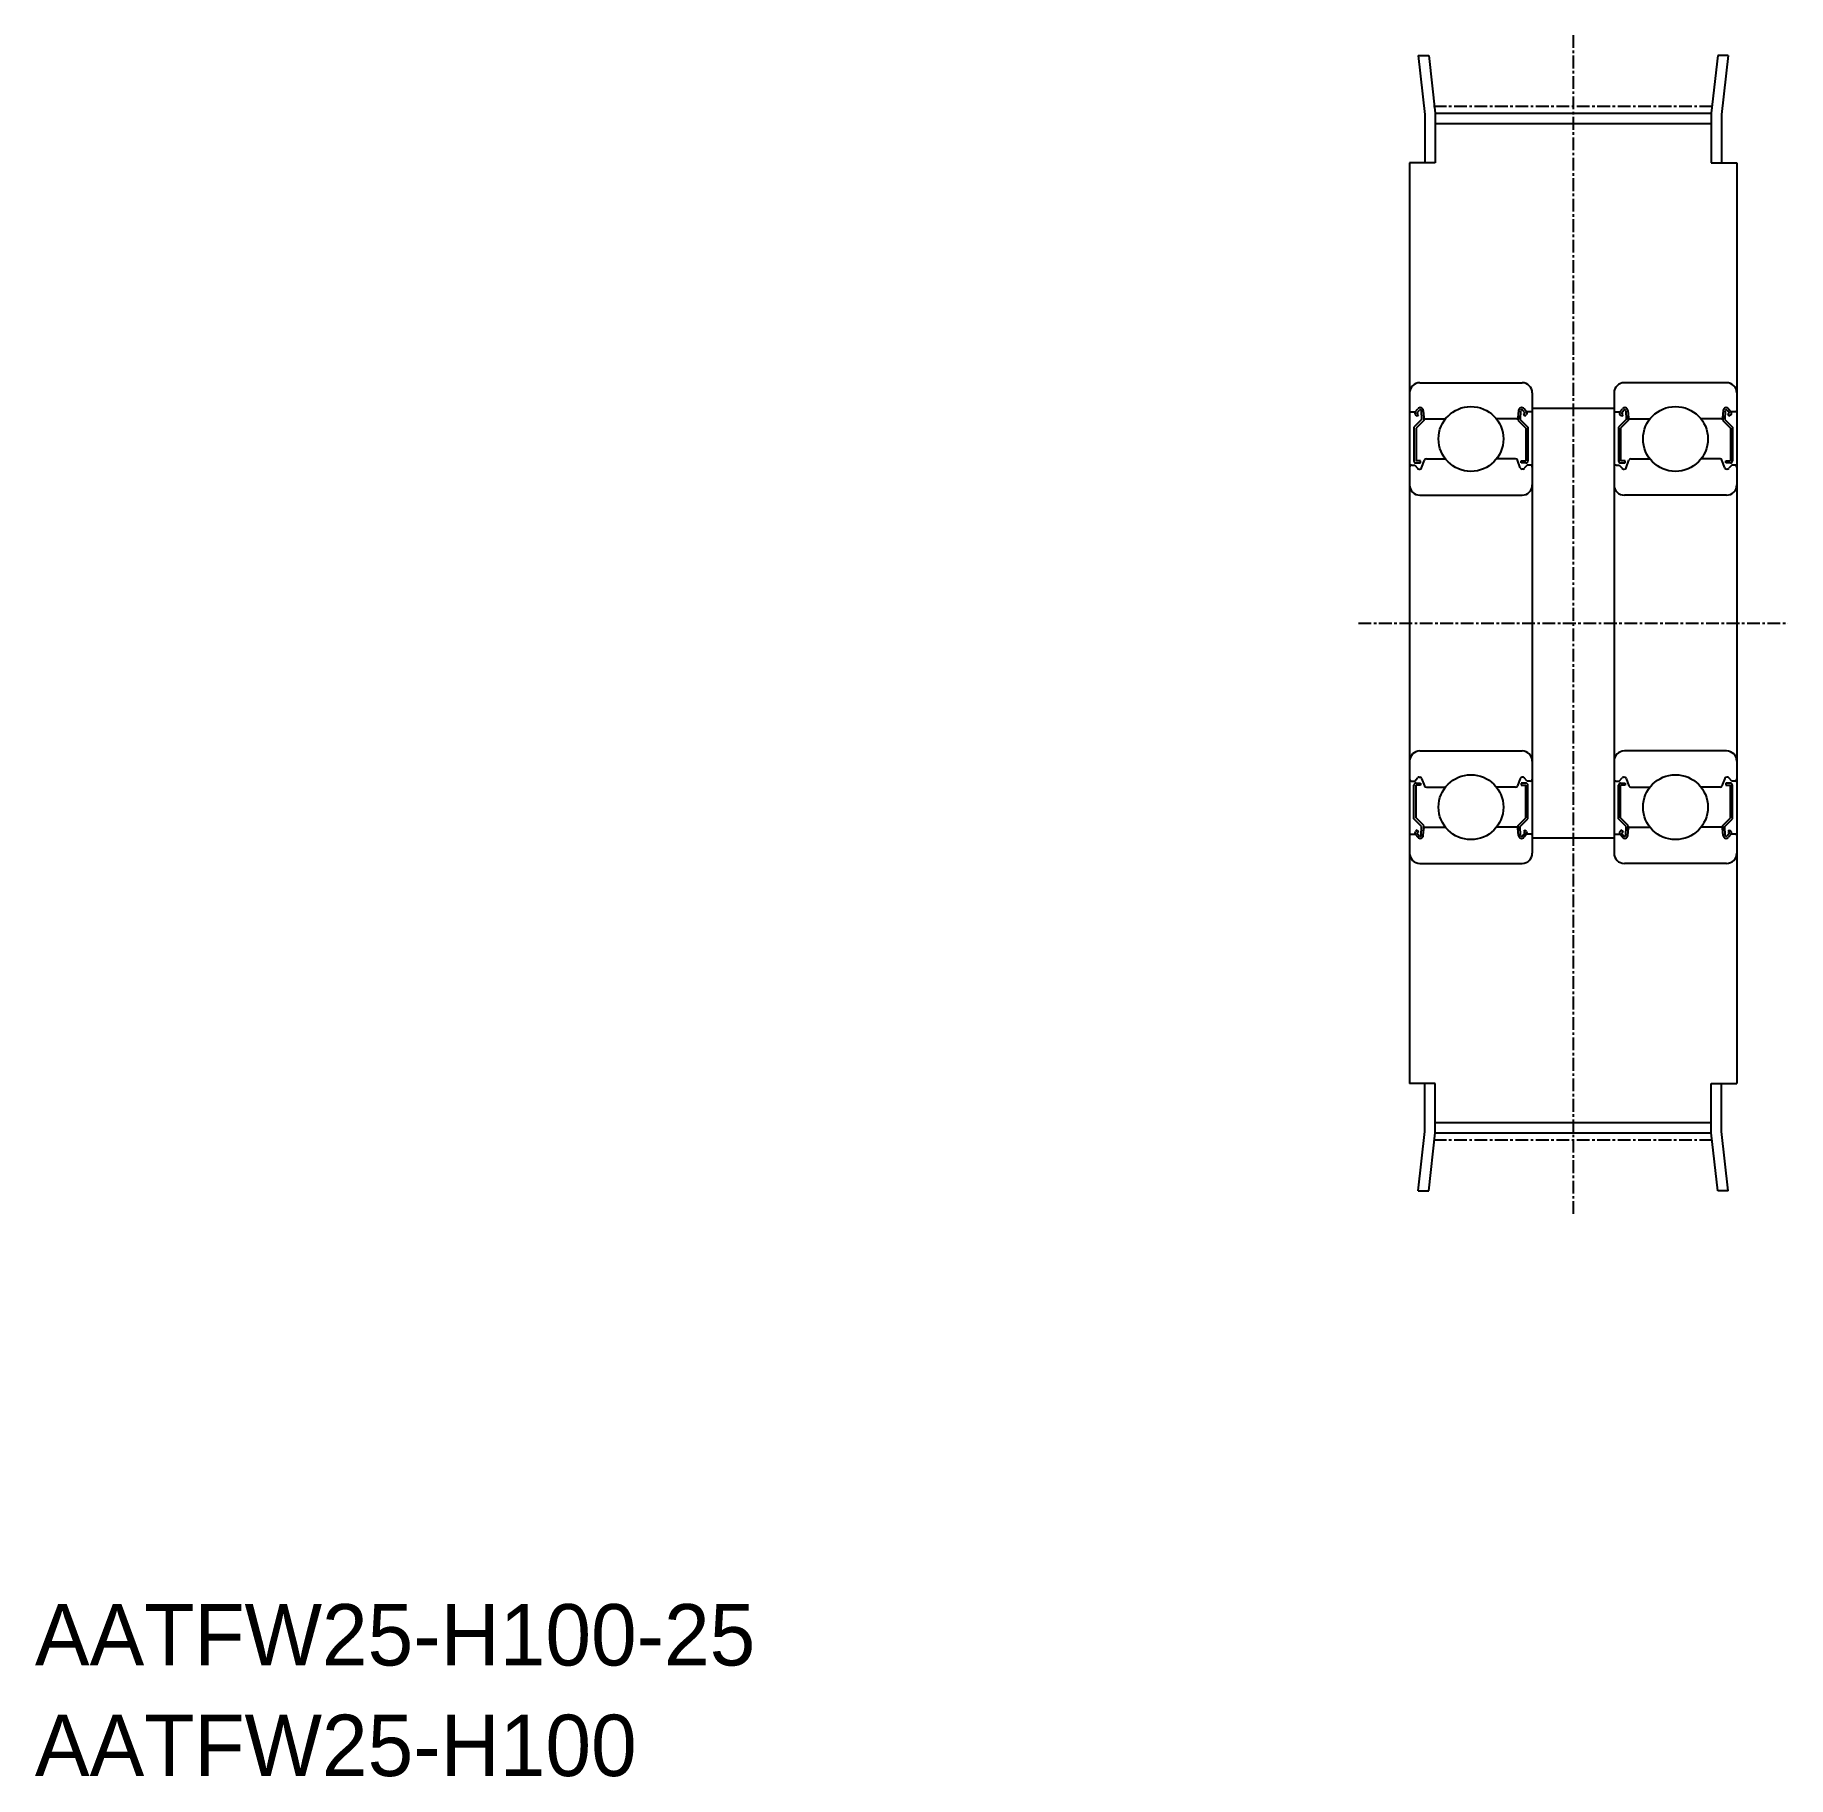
# Model space of a CAD drawing. Extents: x -286 to -115, y -61 to 109.
import ezdxf

# ---------------------------------------------------------------- set-up
doc = ezdxf.new("R2010")
doc.units = 0
doc.linetypes.add('CENTER', pattern=[2, 1.25, -0.25, 0.25, -0.25])
doc.layers.get('0').update_dxf_attribs({"linetype": 'CONTINUOUS'})
doc.layers.add('CENTER', color=1, linetype='CENTER')

msp = doc.modelspace()

# ---------------------------------------------------------------- linework, layer by layer
for p, q in [((-150.71, 107.41), (-150.05, 101.63)), ((-150.71, 107.41), (-149.68, 107.41)), ((-149.68, 107.41), (-149.05, 101.76)), ((-121.42, 107.41), (-122.05, 101.76)), ((-120.39, 107.41), (-121.42, 107.41)), ((-120.39, 107.41), (-121.05, 101.63)), ((-150.05, 101.63), (-150.05, 96.91)), ((-149.05, 101.76), (-149.05, 96.91)), ((-149.05, 101.76), (-122.05, 101.76)), ((-122.05, 101.76), (-122.05, 96.91)), ((-121.05, 101.63), (-121.05, 96.91)), ((-149.05, 100.75), (-122.05, 100.75)), ((-149.05, 96.91), (-151.55, 96.91)), ((-151.55, 96.91), (-151.55, 41.91)), ((-122.05, 96.91), (-119.55, 96.91)), ((-119.55, 96.91), (-119.55, 41.91)), ((-151.55, 74.41), (-151.55, 29.41)), ((-150.55, 75.41), (-140.55, 75.41)), ((-139.55, 74.41), (-139.55, 29.41)), ((-131.55, 74.41), (-131.55, 29.41)), ((-120.55, 75.41), (-130.55, 75.41)), ((-119.55, 74.41), (-119.55, 29.41)), ((-151.45, 72.56), (-150.99, 72.56)), ((-150.99, 72.56), (-150.74, 72.86)), ((-150.81, 72.15), (-150.97, 72.28)), ((-150.84, 72.43), (-150.59, 72.73)), ((-150.68, 72.31), (-150.84, 72.43)), ((-150.81, 72.15), (-150.68, 72.31)), ((-150.41, 72.67), (-150.37, 71.8)), ((-150.21, 72.69), (-150.15, 71.96)), ((-150.17, 72.18), (-150.17, 71.71)), ((-140.89, 72.69), (-140.95, 71.96)), ((-140.93, 72.18), (-140.93, 71.71)), ((-140.69, 72.67), (-140.73, 71.8)), ((-140.26, 72.43), (-140.51, 72.73)), ((-140.42, 72.31), (-140.26, 72.43)), ((-140.29, 72.15), (-140.42, 72.31)), ((-140.11, 72.56), (-140.36, 72.86)), ((-140.29, 72.15), (-140.14, 72.28)), ((-139.65, 72.56), (-140.11, 72.56)), ((-131.45, 72.56), (-130.99, 72.56)), ((-130.99, 72.56), (-130.74, 72.86)), ((-130.81, 72.15), (-130.97, 72.28)), ((-130.84, 72.43), (-130.59, 72.73)), ((-130.68, 72.31), (-130.84, 72.43)), ((-130.81, 72.15), (-130.68, 72.31)), ((-130.41, 72.67), (-130.37, 71.8)), ((-130.21, 72.69), (-130.15, 71.96)), ((-130.17, 72.18), (-130.17, 71.71)), ((-120.89, 72.69), (-120.95, 71.96)), ((-120.93, 72.18), (-120.93, 71.71)), ((-120.69, 72.67), (-120.73, 71.8)), ((-120.26, 72.43), (-120.51, 72.73)), ((-120.42, 72.31), (-120.26, 72.43)), ((-120.29, 72.15), (-120.42, 72.31)), ((-120.11, 72.56), (-120.36, 72.86)), ((-120.29, 72.15), (-120.14, 72.28)), ((-119.65, 72.56), (-120.11, 72.56)), ((-150.37, 71.8), (-151.12, 71.05)), ((-151.12, 71.05), (-151.12, 67.76)), ((-150.17, 71.71), (-150.92, 70.96)), ((-150.92, 70.96), (-150.92, 67.76)), ((-150.05, 71.86), (-148.06, 71.86)), ((-141.05, 71.86), (-143.04, 71.86)), ((-140.93, 71.71), (-140.18, 70.96)), ((-140.73, 71.8), (-139.98, 71.05)), ((-140.18, 70.96), (-140.18, 67.76)), ((-139.98, 71.05), (-139.98, 67.76)), ((-130.37, 71.8), (-131.12, 71.05)), ((-131.12, 71.05), (-131.12, 67.76)), ((-130.17, 71.71), (-130.92, 70.96)), ((-130.92, 70.96), (-130.92, 67.76)), ((-130.05, 71.86), (-128.06, 71.86)), ((-121.05, 71.86), (-123.04, 71.86)), ((-120.93, 71.71), (-120.18, 70.96)), ((-120.73, 71.8), (-119.98, 71.05)), ((-120.18, 70.96), (-120.18, 67.76)), ((-119.98, 71.05), (-119.98, 67.76)), ((-151.35, 67.36), (-151.05, 67.36)), ((-151.05, 67.36), (-150.77, 67.04)), ((-150.47, 67.76), (-150.92, 67.76)), ((-150.92, 67.56), (-150.47, 67.56)), ((-150.62, 66.96), (-150.56, 66.96)), ((-150.47, 67.56), (-150.47, 67.76)), ((-150.37, 67.1), (-150.1, 67.83)), ((-149.91, 67.96), (-148.06, 67.96)), ((-141.19, 67.96), (-143.04, 67.96)), ((-140.73, 67.1), (-141, 67.83)), ((-140.63, 67.76), (-140.18, 67.76)), ((-140.63, 67.56), (-140.63, 67.76)), ((-140.18, 67.56), (-140.63, 67.56)), ((-140.48, 66.96), (-140.54, 66.96)), ((-140.05, 67.36), (-140.33, 67.04)), ((-139.75, 67.36), (-140.05, 67.36)), ((-131.35, 67.36), (-131.05, 67.36)), ((-131.05, 67.36), (-130.77, 67.04)), ((-130.47, 67.76), (-130.92, 67.76)), ((-130.92, 67.56), (-130.47, 67.56)), ((-130.62, 66.96), (-130.56, 66.96)), ((-130.47, 67.56), (-130.47, 67.76)), ((-130.37, 67.1), (-130.1, 67.83)), ((-129.91, 67.96), (-128.06, 67.96)), ((-121.19, 67.96), (-123.04, 67.96)), ((-120.73, 67.1), (-121, 67.83)), ((-120.63, 67.56), (-120.63, 67.76)), ((-120.63, 67.76), (-120.18, 67.76)), ((-120.18, 67.56), (-120.63, 67.56)), ((-120.48, 66.96), (-120.54, 66.96)), ((-120.05, 67.36), (-120.33, 67.04)), ((-119.75, 67.36), (-120.05, 67.36)), ((-151.55, 65.31), (-151.55, 6.91)), ((-119.55, 65.31), (-119.55, 6.91)), ((-150.55, 64.41), (-140.55, 64.41)), ((-120.55, 64.41), (-130.55, 64.41)), ((-150.55, 39.41), (-140.55, 39.41)), ((-120.55, 39.41), (-130.55, 39.41)), ((-151.35, 36.46), (-151.05, 36.46)), ((-151.12, 32.78), (-151.12, 36.06)), ((-151.05, 36.46), (-150.77, 36.79)), ((-150.92, 36.26), (-150.47, 36.26)), ((-150.92, 32.86), (-150.92, 36.06)), ((-150.47, 36.06), (-150.92, 36.06)), ((-150.62, 36.86), (-150.56, 36.86)), ((-150.47, 36.26), (-150.47, 36.06)), ((-150.37, 36.73), (-150.1, 36)), ((-140.73, 36.73), (-141, 36)), ((-140.18, 36.26), (-140.63, 36.26)), ((-140.63, 36.26), (-140.63, 36.06)), ((-140.63, 36.06), (-140.18, 36.06)), ((-140.48, 36.86), (-140.54, 36.86)), ((-140.05, 36.46), (-140.33, 36.79)), ((-140.18, 32.86), (-140.18, 36.06)), ((-139.75, 36.46), (-140.05, 36.46)), ((-139.98, 32.78), (-139.98, 36.06)), ((-131.35, 36.46), (-131.05, 36.46)), ((-131.12, 32.78), (-131.12, 36.06)), ((-131.05, 36.46), (-130.77, 36.79)), ((-130.92, 36.26), (-130.47, 36.26)), ((-130.92, 32.86), (-130.92, 36.06)), ((-130.47, 36.06), (-130.92, 36.06)), ((-130.62, 36.86), (-130.56, 36.86)), ((-130.47, 36.26), (-130.47, 36.06)), ((-130.37, 36.73), (-130.1, 36)), ((-120.73, 36.73), (-121, 36)), ((-120.63, 36.26), (-120.63, 36.06)), ((-120.18, 36.26), (-120.63, 36.26)), ((-120.63, 36.06), (-120.18, 36.06)), ((-120.48, 36.86), (-120.54, 36.86)), ((-120.05, 36.46), (-120.33, 36.79)), ((-120.18, 32.86), (-120.18, 36.06)), ((-119.75, 36.46), (-120.05, 36.46)), ((-119.98, 32.78), (-119.98, 36.06)), ((-149.91, 35.86), (-148.06, 35.86)), ((-141.19, 35.86), (-143.04, 35.86)), ((-129.91, 35.86), (-128.06, 35.86)), ((-121.19, 35.86), (-123.04, 35.86)), ((-150.37, 32.03), (-151.12, 32.78)), ((-150.17, 32.11), (-150.92, 32.86)), ((-140.93, 32.11), (-140.18, 32.86)), ((-140.73, 32.03), (-139.98, 32.78)), ((-130.37, 32.03), (-131.12, 32.78)), ((-130.17, 32.11), (-130.92, 32.86)), ((-120.93, 32.11), (-120.18, 32.86)), ((-120.73, 32.03), (-119.98, 32.78)), ((-151.45, 31.26), (-150.99, 31.26)), ((-150.99, 31.26), (-150.74, 30.97)), ((-150.81, 31.67), (-150.97, 31.55)), ((-150.68, 31.52), (-150.84, 31.39)), ((-150.84, 31.39), (-150.59, 31.09)), ((-150.81, 31.67), (-150.68, 31.52)), ((-150.41, 31.15), (-150.37, 32.03)), ((-150.21, 31.13), (-150.15, 31.87)), ((-150.17, 31.64), (-150.17, 32.11)), ((-150.05, 31.96), (-148.06, 31.96)), ((-141.05, 31.96), (-143.04, 31.96)), ((-140.89, 31.13), (-140.95, 31.87)), ((-140.93, 31.64), (-140.93, 32.11)), ((-140.69, 31.15), (-140.73, 32.03)), ((-140.26, 31.39), (-140.51, 31.09)), ((-140.29, 31.67), (-140.42, 31.52)), ((-140.42, 31.52), (-140.26, 31.39)), ((-140.11, 31.26), (-140.36, 30.97)), ((-140.29, 31.67), (-140.14, 31.55)), ((-139.65, 31.26), (-140.11, 31.26)), ((-131.45, 31.26), (-130.99, 31.26)), ((-130.99, 31.26), (-130.74, 30.97)), ((-130.81, 31.67), (-130.97, 31.55)), ((-130.68, 31.52), (-130.84, 31.39)), ((-130.84, 31.39), (-130.59, 31.09)), ((-130.81, 31.67), (-130.68, 31.52)), ((-130.41, 31.15), (-130.37, 32.03)), ((-130.21, 31.13), (-130.15, 31.87)), ((-130.17, 31.64), (-130.17, 32.11)), ((-130.05, 31.96), (-128.06, 31.96)), ((-121.05, 31.96), (-123.04, 31.96)), ((-120.89, 31.13), (-120.95, 31.87)), ((-120.93, 31.64), (-120.93, 32.11)), ((-120.69, 31.15), (-120.73, 32.03)), ((-120.26, 31.39), (-120.51, 31.09)), ((-120.29, 31.67), (-120.42, 31.52)), ((-120.42, 31.52), (-120.26, 31.39)), ((-120.11, 31.26), (-120.36, 30.97)), ((-120.29, 31.67), (-120.14, 31.55)), ((-119.65, 31.26), (-120.11, 31.26)), ((-150.55, 28.41), (-140.55, 28.41)), ((-148.05, 28.41), (-148.05, 28.41)), ((-145.55, 28.41), (-145.55, 28.41)), ((-120.55, 28.41), (-130.55, 28.41)), ((-125.55, 28.41), (-125.55, 28.41)), ((-123.05, 28.41), (-123.05, 28.41)), ((-149.05, 6.91), (-151.55, 6.91)), ((-150.05, 2.2), (-150.05, 6.91)), ((-149.05, 2.07), (-149.05, 6.91)), ((-122.05, 6.91), (-119.55, 6.91)), ((-122.05, 2.07), (-122.05, 6.91)), ((-121.05, 2.2), (-121.05, 6.91)), ((-150.71, -3.59), (-150.05, 2.2)), ((-149.68, -3.59), (-149.05, 2.07)), ((-149.05, 3.08), (-122.05, 3.08)), ((-149.05, 2.07), (-122.05, 2.07)), ((-121.42, -3.59), (-122.05, 2.07)), ((-120.39, -3.59), (-121.05, 2.2)), ((-150.71, -3.59), (-149.68, -3.59)), ((-120.39, -3.59), (-121.42, -3.59))]:
    msp.add_line(p, q)
at = {"color": 7, "linetype": 'CONTINUOUS'}
for p, q in [((-139.55, 72.91), (-131.55, 72.91)), ((-139.55, 30.91), (-131.55, 30.91))]:
    msp.add_line(p, q, dxfattribs=at)
for centre in [(-145.55, 69.91), (-125.55, 69.91), (-145.55, 33.91), (-125.55, 33.91)]:
    msp.add_circle(centre, 3.17)
for centre, radius, start, end in [((-150.55, 74.41), 1, 90, 180), ((-140.55, 74.41), 1, 360, 90), ((-130.55, 74.41), 1, 90, 180), ((-120.55, 74.41), 1, 0, 90), ((-151.45, 72.66), 0.1, 180, 270), ((-150.84, 72.44), 0.2, 140.0012, 230.0863), ((-150.51, 72.67), 0.3, 4.9967, 140.0012), ((-150.51, 72.67), 0.1, 2.8198, 140.0023), ((-140.59, 72.67), 0.3, 39.9988, 175.0033), ((-140.59, 72.67), 0.1, 39.9977, 177.1802), ((-140.26, 72.44), 0.2, 309.9137, 39.9988), ((-139.65, 72.66), 0.1, 270, 360), ((-131.45, 72.66), 0.1, 180, 270), ((-130.84, 72.44), 0.2, 140.0012, 230.0863), ((-130.51, 72.67), 0.3, 4.9967, 140.0012), ((-130.51, 72.67), 0.1, 2.8198, 140.0023), ((-120.59, 72.67), 0.3, 39.9988, 175.0033), ((-120.59, 72.67), 0.1, 39.9977, 177.1802), ((-120.26, 72.44), 0.2, 309.9137, 39.9988), ((-119.65, 72.66), 0.1, 270, 0), ((-150.05, 71.96), 0.1, 184.9967, 270), ((-141.05, 71.96), 0.1, 270, 355.0033), ((-130.05, 71.96), 0.1, 184.9967, 270), ((-121.05, 71.96), 0.1, 270, 355.0033), ((-151.35, 67.16), 0.2, 90, 180), ((-150.92, 67.76), 0.2, 180, 270), ((-150.62, 67.16), 0.2, 219.9945, 270), ((-150.56, 67.16), 0.2, 270, 339.9921), ((-149.91, 67.76), 0.2, 90, 159.9921), ((-141.19, 67.76), 0.2, 20.0079, 90), ((-140.54, 67.16), 0.2, 200.0079, 270), ((-140.48, 67.16), 0.2, 270, 320.0055), ((-140.18, 67.76), 0.2, 270, 360), ((-139.75, 67.16), 0.2, 360, 90), ((-131.35, 67.16), 0.2, 90, 180), ((-130.92, 67.76), 0.2, 180, 270), ((-130.62, 67.16), 0.2, 219.9945, 270), ((-130.56, 67.16), 0.2, 270, 339.9921), ((-129.91, 67.76), 0.2, 90, 159.9921), ((-121.19, 67.76), 0.2, 20.0079, 90), ((-120.54, 67.16), 0.2, 200.0079, 270), ((-120.48, 67.16), 0.2, 270, 320.0055), ((-120.18, 67.76), 0.2, 270, 0), ((-119.75, 67.16), 0.2, 0, 90), ((-150.55, 65.41), 1, 180, 270), ((-140.55, 65.41), 1, 270, 360), ((-130.55, 65.41), 1, 180, 270), ((-120.55, 65.41), 1, 270, 0), ((-150.55, 38.41), 1, 90, 180), ((-140.55, 38.41), 1, 0, 90), ((-130.55, 38.41), 1, 90, 180), ((-120.55, 38.41), 1, 0, 90), ((-151.35, 36.66), 0.2, 180, 270), ((-150.92, 36.06), 0.2, 90, 180), ((-150.62, 36.66), 0.2, 90, 140.0055), ((-150.56, 36.66), 0.2, 20.0079, 90), ((-140.54, 36.66), 0.2, 90, 159.9921), ((-140.48, 36.66), 0.2, 39.9945, 90), ((-140.18, 36.06), 0.2, 0, 90), ((-139.75, 36.66), 0.2, 270, 0), ((-131.35, 36.66), 0.2, 180, 270), ((-130.92, 36.06), 0.2, 90, 180), ((-130.62, 36.66), 0.2, 90, 140.0055), ((-130.56, 36.66), 0.2, 20.0079, 90), ((-120.54, 36.66), 0.2, 90, 159.9921), ((-120.48, 36.66), 0.2, 39.9945, 90), ((-120.18, 36.06), 0.2, 0, 90), ((-119.75, 36.66), 0.2, 270, 0), ((-149.91, 36.06), 0.2, 200.0079, 270), ((-141.19, 36.06), 0.2, 270, 339.9921), ((-129.91, 36.06), 0.2, 200.0079, 270), ((-121.19, 36.06), 0.2, 270, 339.9921), ((-151.45, 31.16), 0.1, 90, 180), ((-150.84, 31.39), 0.2, 129.9137, 219.9988), ((-150.51, 31.16), 0.3, 219.9988, 355.0033), ((-150.51, 31.16), 0.1, 219.9977, 357.1802), ((-150.05, 31.86), 0.1, 90, 175.0033), ((-141.05, 31.86), 0.1, 4.9967, 90), ((-140.59, 31.16), 0.3, 184.9967, 320.0012), ((-140.59, 31.16), 0.1, 182.8198, 320.0023), ((-140.26, 31.39), 0.2, 320.0012, 50.0863), ((-139.65, 31.16), 0.1, 0, 90), ((-131.45, 31.16), 0.1, 90, 180), ((-130.84, 31.39), 0.2, 129.9137, 219.9988), ((-130.51, 31.16), 0.3, 219.9988, 355.0033), ((-130.51, 31.16), 0.1, 219.9977, 357.1802), ((-130.05, 31.86), 0.1, 90, 175.0033), ((-121.05, 31.86), 0.1, 4.9967, 90), ((-120.59, 31.16), 0.3, 184.9967, 320.0012), ((-120.59, 31.16), 0.1, 182.8198, 320.0023), ((-120.26, 31.39), 0.2, 320.0012, 50.0863), ((-119.65, 31.16), 0.1, 0, 90), ((-150.55, 29.41), 1, 180, 270), ((-140.55, 29.41), 1, 270, 0), ((-130.55, 29.41), 1, 180, 270), ((-120.55, 29.41), 1, 270, 0)]:
    msp.add_arc(centre, radius, start, end)
at = {"layer": 'CENTER', "color": 1, "linetype": 'CENTER'}
for p, q in [((-135.55, 109.39), (-135.55, -6.11)), ((-149.2, 102.44), (-121.9, 102.44)), ((-156.55, 51.91), (-114.55, 51.91)), ((-149.2, 1.38), (-121.9, 1.38))]:
    msp.add_line(p, q, dxfattribs=at)

# ---------------------------------------------------------------- texts
at = {"color": 7, "linetype": 'CONTINUOUS'}
for s, p in [('AATFW25-H100-25', (-285.99, -50)), ('AATFW25-H100', (-285.99, -60.81))]:
    msp.add_text(s, height=6, dxfattribs=at).set_placement(p)

doc.saveas('drawing.dxf')
